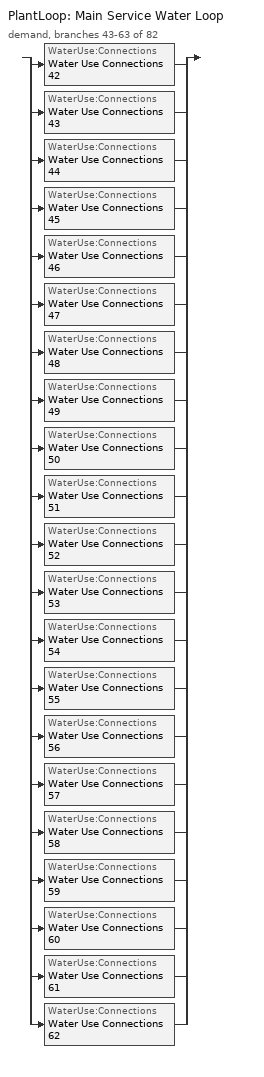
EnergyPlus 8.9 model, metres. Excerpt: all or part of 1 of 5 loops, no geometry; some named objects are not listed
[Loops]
PlantLoop 'Main Service Water Loop'
 demand, branches 43-63 of 82: split
  | WaterUse:Connections 'Water Use Connections 42'
  | WaterUse:Connections 'Water Use Connections 43'
  | WaterUse:Connections 'Water Use Connections 44'
  | WaterUse:Connections 'Water Use Connections 45'
  | WaterUse:Connections 'Water Use Connections 46'
  | WaterUse:Connections 'Water Use Connections 47'
  | WaterUse:Connections 'Water Use Connections 48'
  | WaterUse:Connections 'Water Use Connections 49'
  | WaterUse:Connections 'Water Use Connections 50'
  | WaterUse:Connections 'Water Use Connections 51'
  | WaterUse:Connections 'Water Use Connections 52'
  | WaterUse:Connections 'Water Use Connections 53'
  | WaterUse:Connections 'Water Use Connections 54'
  | WaterUse:Connections 'Water Use Connections 55'
  | WaterUse:Connections 'Water Use Connections 56'
  | WaterUse:Connections 'Water Use Connections 57'
  | WaterUse:Connections 'Water Use Connections 58'
  | WaterUse:Connections 'Water Use Connections 59'
  | WaterUse:Connections 'Water Use Connections 60'
  | WaterUse:Connections 'Water Use Connections 61'
  | WaterUse:Connections 'Water Use Connections 62'
[WaterUse:Connections]
Name | Water Use Equipment Name 1
Water Use Connections 42 | F6 nw apartment Service Water Use 0.06gal/min
Water Use Connections 43 | F6 se apartment Service Water Use 0.06gal/min
Water Use Connections 44 | F6 ne apartment Service Water Use 0.06gal/min
Water Use Connections 45 | F6 n1 apartment Service Water Use 0.06gal/min
Water Use Connections 46 | F6 n2 apartment Service Water Use 0.06gal/min
Water Use Connections 47 | F6 s1 apartment Service Water Use 0.06gal/min
Water Use Connections 48 | F6 s2 apartment Service Water Use 0.06gal/min
Water Use Connections 49 | F7 sw apartment Service Water Use 0.06gal/min
Water Use Connections 50 | F7 nw apartment Service Water Use 0.06gal/min
Water Use Connections 51 | F7 se apartment Service Water Use 0.06gal/min
Water Use Connections 52 | F7 ne apartment Service Water Use 0.06gal/min
Water Use Connections 53 | F7 n1 apartment Service Water Use 0.06gal/min
Water Use Connections 54 | F7 n2 apartment Service Water Use 0.06gal/min
Water Use Connections 55 | F7 s1 apartment Service Water Use 0.06gal/min
Water Use Connections 56 | F7 s2 apartment Service Water Use 0.06gal/min
Water Use Connections 57 | F8 sw apartment Service Water Use 0.06gal/min
Water Use Connections 58 | F8 nw apartment Service Water Use 0.06gal/min
Water Use Connections 59 | F8 se apartment Service Water Use 0.06gal/min
Water Use Connections 60 | F8 ne apartment Service Water Use 0.06gal/min
Water Use Connections 61 | F8 n1 apartment Service Water Use 0.06gal/min
Water Use Connections 62 | F8 n2 apartment Service Water Use 0.06gal/min
[WaterUse:Equipment] Peak Flow Rate {m3/s}=3.95699e-06; Flow Rate Fraction Schedule=NECB-G-Service Water Heating
Name | Target Temperature Schedule | Zone | Sensible Fraction Schedule | Latent Fraction Schedule
F6 nw apartment Service Water Use 0.06gal/min | Schedule Ruleset 128 | Sp-F6 NW Apartment Sys-1 Flr-2 Sch-G HPlcmt-north ZN | Schedule Ruleset 126 | Schedule Ruleset 127
F6 se apartment Service Water Use 0.06gal/min | Schedule Ruleset 131 | Sp-F6 SE Apartment Sys-1 Flr-2 Sch-G HPlcmt-south ZN | Schedule Ruleset 129 | Schedule Ruleset 130
F6 ne apartment Service Water Use 0.06gal/min | Schedule Ruleset 134 | Sp-F6 NE Apartment Sys-1 Flr-2 Sch-G HPlcmt-north ZN | Schedule Ruleset 132 | Schedule Ruleset 133
F6 n1 apartment Service Water Use 0.06gal/min | Schedule Ruleset 137 | Sp-F6 N1 Apartment Sys-1 Flr-2 Sch-G HPlcmt-north ZN | Schedule Ruleset 135 | Schedule Ruleset 136
F6 n2 apartment Service Water Use 0.06gal/min | Schedule Ruleset 140 | Sp-F6 N2 Apartment Sys-1 Flr-2 Sch-G HPlcmt-north ZN | Schedule Ruleset 138 | Schedule Ruleset 139
F6 s1 apartment Service Water Use 0.06gal/min | Schedule Ruleset 143 | Sp-F6 S1 Apartment Sys-1 Flr-2 Sch-G HPlcmt-south ZN | Schedule Ruleset 141 | Schedule Ruleset 142
F6 s2 apartment Service Water Use 0.06gal/min | Schedule Ruleset 146 | Sp-F6 S2 Apartment Sys-1 Flr-2 Sch-G HPlcmt-south ZN | Schedule Ruleset 144 | Schedule Ruleset 145
F7 sw apartment Service Water Use 0.06gal/min | Schedule Ruleset 149 | Sp-F7 SW Apartment Sys-1 Flr-6 Sch-G HPlcmt-south ZN | Schedule Ruleset 147 | Schedule Ruleset 148
F7 nw apartment Service Water Use 0.06gal/min | Schedule Ruleset 152 | Sp-F7 NW Apartment Sys-1 Flr-6 Sch-G HPlcmt-north ZN | Schedule Ruleset 150 | Schedule Ruleset 151
F7 se apartment Service Water Use 0.06gal/min | Schedule Ruleset 155 | Sp-F7 SE Apartment Sys-1 Flr-6 Sch-G HPlcmt-south ZN | Schedule Ruleset 153 | Schedule Ruleset 154
F7 ne apartment Service Water Use 0.06gal/min | Schedule Ruleset 158 | Sp-F7 NE Apartment Sys-1 Flr-6 Sch-G HPlcmt-north ZN | Schedule Ruleset 156 | Schedule Ruleset 157
F7 n1 apartment Service Water Use 0.06gal/min | Schedule Ruleset 161 | Sp-F7 N1 Apartment Sys-1 Flr-6 Sch-G HPlcmt-north ZN | Schedule Ruleset 159 | Schedule Ruleset 160
F7 n2 apartment Service Water Use 0.06gal/min | Schedule Ruleset 164 | Sp-F7 N2 Apartment Sys-1 Flr-6 Sch-G HPlcmt-north ZN | Schedule Ruleset 162 | Schedule Ruleset 163
F7 s1 apartment Service Water Use 0.06gal/min | Schedule Ruleset 167 | Sp-F7 S1 Apartment Sys-1 Flr-6 Sch-G HPlcmt-south ZN | Schedule Ruleset 165 | Schedule Ruleset 166
F7 s2 apartment Service Water Use 0.06gal/min | Schedule Ruleset 170 | Sp-F7 S2 Apartment Sys-1 Flr-6 Sch-G HPlcmt-south ZN | Schedule Ruleset 168 | Schedule Ruleset 169
F8 sw apartment Service Water Use 0.06gal/min | Schedule Ruleset 173 | Sp-F8 SW Apartment Sys-1 Flr-3 Sch-G HPlcmt-south ZN | Schedule Ruleset 171 | Schedule Ruleset 172
F8 nw apartment Service Water Use 0.06gal/min | Schedule Ruleset 176 | Sp-F8 NW Apartment Sys-1 Flr-3 Sch-G HPlcmt-north ZN | Schedule Ruleset 174 | Schedule Ruleset 175
F8 se apartment Service Water Use 0.06gal/min | Schedule Ruleset 179 | Sp-F8 SE Apartment Sys-1 Flr-3 Sch-G HPlcmt-south ZN | Schedule Ruleset 177 | Schedule Ruleset 178
F8 ne apartment Service Water Use 0.06gal/min | Schedule Ruleset 182 | Sp-F8 NE Apartment Sys-1 Flr-3 Sch-G HPlcmt-north ZN | Schedule Ruleset 180 | Schedule Ruleset 181
F8 n1 apartment Service Water Use 0.06gal/min | Schedule Ruleset 185 | Sp-F8 N1 Apartment Sys-1 Flr-3 Sch-G HPlcmt-north ZN | Schedule Ruleset 183 | Schedule Ruleset 184
F8 n2 apartment Service Water Use 0.06gal/min | Schedule Ruleset 188 | Sp-F8 N2 Apartment Sys-1 Flr-3 Sch-G HPlcmt-north ZN | Schedule Ruleset 186 | Schedule Ruleset 187
[Schedule:Day:Interval]
NECB-G-Service Water Heating Default; NECB-G-Service Water Heating Default|Wkdy Day: No, 01:00, 0.1, 06:00, 0.05, 07:00, 0.2, 08:00, 0.8, 09:00, 0.7, 10:00, 0.5, 11:00, 0.4, 14:00, 0.2, 15:00, 0.3, 17:00, 0.5, 19:00, 0.7, 21:00, 0.4, 23:00, 0.2, 24:00, 0.1
NECB-G-Service Water Heating Sat Day: No, 01:00, 0.1, 07:00, 0.05, 08:00, 0.2, 11:00, 0.5, 15:00, 0.3, 16:00, 0.7, 17:00, 0.9, 19:00, 0.7, 20:00, 0.6, 21:00, 0.5, 22:00, 0.4, 23:00, 0.3, 24:00, 0.2
NECB-G-Service Water Heating Sun|Hol Day: No, 01:00, 0.1, 08:00, 0.05, 09:00, 0.2, 11:00, 0.3, 13:00, 0.2, 14:00, 0.3, 15:00, 0.4, 16:00, 0.5, 17:00, 0.6, 18:00, 0.7, 19:00, 0.4, 20:00, 0.3, 24:00, 0.2
Schedule Day 131; Schedule Day 134; Schedule Day 137; Schedule Day 140; Schedule Day 143; Schedule Day 146; Schedule Day 149; Schedule Day 152; Schedule Day 155; Schedule Day 158; Schedule Day 161; Schedule Day 164; Schedule Day 167; Schedule Day 170; Schedule Day 173; Schedule Day 176; Schedule Day 179; Schedule Day 182; Schedule Day 185; Schedule Day 188; Schedule Day 191: No, 24:00, 0.2
Schedule Day 132; Schedule Day 135; Schedule Day 138; Schedule Day 141; Schedule Day 144; Schedule Day 147; Schedule Day 150; Schedule Day 153; Schedule Day 156; Schedule Day 159; Schedule Day 162; Schedule Day 165; Schedule Day 168; Schedule Day 171; Schedule Day 174; Schedule Day 177; Schedule Day 180; Schedule Day 183; Schedule Day 186; Schedule Day 189; Schedule Day 192: No, 24:00, 0.05
Schedule Day 133; Schedule Day 136; Schedule Day 139; Schedule Day 142; Schedule Day 145; Schedule Day 148; Schedule Day 151; Schedule Day 154; Schedule Day 157; Schedule Day 160; Schedule Day 163; Schedule Day 166; Schedule Day 169; Schedule Day 172; Schedule Day 175; Schedule Day 178; Schedule Day 181; Schedule Day 184; Schedule Day 187; Schedule Day 190; Schedule Day 193: No, 24:00, 60
[Schedule:Week:Daily]
Schedule:Week:Daily {02a127e0-9dd7-4efb-8898-b5298c0a260c}: NECB-G-Service Water Heating Sun|Hol Day, NECB-G-Service Water Heating Default|Wkdy Day, NECB-G-Service Water Heating Default|Wkdy Day, NECB-G-Service Water Heating Default|Wkdy Day, NECB-G-Service Water Heating Default|Wkdy Day, NECB-G-Service Water Heating Default|Wkdy Day, NECB-G-Service Water Heating Sat Day, NECB-G-Service Water Heating Default, NECB-G-Service Water Heating Default, NECB-G-Service Water Heating Default, NECB-G-Service Water Heating Default, NECB-G-Service Water Heating Default
Schedule:Week:Daily {2d284503-e210-475f-9460-7b660bc9f834}: Schedule Day 131, Schedule Day 131, Schedule Day 131, Schedule Day 131, Schedule Day 131, Schedule Day 131, Schedule Day 131, Schedule Day 131, Schedule Day 131, Schedule Day 131, Schedule Day 131, Schedule Day 131
Schedule:Week:Daily {718c90c0-2e49-431f-a0c6-64ff93436111}: Schedule Day 132, Schedule Day 132, Schedule Day 132, Schedule Day 132, Schedule Day 132, Schedule Day 132, Schedule Day 132, Schedule Day 132, Schedule Day 132, Schedule Day 132, Schedule Day 132, Schedule Day 132
Schedule:Week:Daily {06558bd2-6b50-4aee-9e49-5d42a1def263}: Schedule Day 133, Schedule Day 133, Schedule Day 133, Schedule Day 133, Schedule Day 133, Schedule Day 133, Schedule Day 133, Schedule Day 133, Schedule Day 133, Schedule Day 133, Schedule Day 133, Schedule Day 133
Schedule:Week:Daily {1699f56d-49d3-4104-9879-5bdbc509b7db}: Schedule Day 134, Schedule Day 134, Schedule Day 134, Schedule Day 134, Schedule Day 134, Schedule Day 134, Schedule Day 134, Schedule Day 134, Schedule Day 134, Schedule Day 134, Schedule Day 134, Schedule Day 134
Schedule:Week:Daily {56bfe51b-f541-4845-9f57-040fcf4b5c99}: Schedule Day 135, Schedule Day 135, Schedule Day 135, Schedule Day 135, Schedule Day 135, Schedule Day 135, Schedule Day 135, Schedule Day 135, Schedule Day 135, Schedule Day 135, Schedule Day 135, Schedule Day 135
Schedule:Week:Daily {52d7c8a7-d8fa-4853-85c4-d80590da724d}: Schedule Day 136, Schedule Day 136, Schedule Day 136, Schedule Day 136, Schedule Day 136, Schedule Day 136, Schedule Day 136, Schedule Day 136, Schedule Day 136, Schedule Day 136, Schedule Day 136, Schedule Day 136
Schedule:Week:Daily {1279b229-834e-4192-a0b4-27c6ec48a2b9}: Schedule Day 137, Schedule Day 137, Schedule Day 137, Schedule Day 137, Schedule Day 137, Schedule Day 137, Schedule Day 137, Schedule Day 137, Schedule Day 137, Schedule Day 137, Schedule Day 137, Schedule Day 137
Schedule:Week:Daily {7e81abbd-db48-4491-89b6-834c69272a00}: Schedule Day 138, Schedule Day 138, Schedule Day 138, Schedule Day 138, Schedule Day 138, Schedule Day 138, Schedule Day 138, Schedule Day 138, Schedule Day 138, Schedule Day 138, Schedule Day 138, Schedule Day 138
Schedule:Week:Daily {1b0065a7-2919-4997-8a8b-bb9971f5d47b}: Schedule Day 139, Schedule Day 139, Schedule Day 139, Schedule Day 139, Schedule Day 139, Schedule Day 139, Schedule Day 139, Schedule Day 139, Schedule Day 139, Schedule Day 139, Schedule Day 139, Schedule Day 139
Schedule:Week:Daily {4dda0a3c-4340-457d-a539-fe86670143f6}: Schedule Day 140, Schedule Day 140, Schedule Day 140, Schedule Day 140, Schedule Day 140, Schedule Day 140, Schedule Day 140, Schedule Day 140, Schedule Day 140, Schedule Day 140, Schedule Day 140, Schedule Day 140
Schedule:Week:Daily {cbe55d24-6019-4cff-b454-931bc575ab36}: Schedule Day 141, Schedule Day 141, Schedule Day 141, Schedule Day 141, Schedule Day 141, Schedule Day 141, Schedule Day 141, Schedule Day 141, Schedule Day 141, Schedule Day 141, Schedule Day 141, Schedule Day 141
Schedule:Week:Daily {e94e1576-cb74-4dcf-91f1-9ce9d26b977c}: Schedule Day 142, Schedule Day 142, Schedule Day 142, Schedule Day 142, Schedule Day 142, Schedule Day 142, Schedule Day 142, Schedule Day 142, Schedule Day 142, Schedule Day 142, Schedule Day 142, Schedule Day 142
Schedule:Week:Daily {6c32ccbf-25c3-4d42-b047-a55ebd04141f}: Schedule Day 143, Schedule Day 143, Schedule Day 143, Schedule Day 143, Schedule Day 143, Schedule Day 143, Schedule Day 143, Schedule Day 143, Schedule Day 143, Schedule Day 143, Schedule Day 143, Schedule Day 143
Schedule:Week:Daily {0d0d7886-c9e4-4f1d-9783-c8b850646538}: Schedule Day 144, Schedule Day 144, Schedule Day 144, Schedule Day 144, Schedule Day 144, Schedule Day 144, Schedule Day 144, Schedule Day 144, Schedule Day 144, Schedule Day 144, Schedule Day 144, Schedule Day 144
Schedule:Week:Daily {5cc90a11-8160-408d-ac03-6213875552e1}: Schedule Day 145, Schedule Day 145, Schedule Day 145, Schedule Day 145, Schedule Day 145, Schedule Day 145, Schedule Day 145, Schedule Day 145, Schedule Day 145, Schedule Day 145, Schedule Day 145, Schedule Day 145
Schedule:Week:Daily {7a19ab22-4245-409b-8099-d3b9ef7945a1}: Schedule Day 146, Schedule Day 146, Schedule Day 146, Schedule Day 146, Schedule Day 146, Schedule Day 146, Schedule Day 146, Schedule Day 146, Schedule Day 146, Schedule Day 146, Schedule Day 146, Schedule Day 146
Schedule:Week:Daily {1a9dbc66-47f0-4641-a26d-0e30bad73619}: Schedule Day 147, Schedule Day 147, Schedule Day 147, Schedule Day 147, Schedule Day 147, Schedule Day 147, Schedule Day 147, Schedule Day 147, Schedule Day 147, Schedule Day 147, Schedule Day 147, Schedule Day 147
Schedule:Week:Daily {71c2eccf-1b36-4cef-b244-9ea151755d49}: Schedule Day 148, Schedule Day 148, Schedule Day 148, Schedule Day 148, Schedule Day 148, Schedule Day 148, Schedule Day 148, Schedule Day 148, Schedule Day 148, Schedule Day 148, Schedule Day 148, Schedule Day 148
Schedule:Week:Daily {ac5cbdd1-8c81-4b3f-b8ba-553033bc066d}: Schedule Day 149, Schedule Day 149, Schedule Day 149, Schedule Day 149, Schedule Day 149, Schedule Day 149, Schedule Day 149, Schedule Day 149, Schedule Day 149, Schedule Day 149, Schedule Day 149, Schedule Day 149
Schedule:Week:Daily {34a0bdde-7a65-4165-a37c-d5ab2e595a3f}: Schedule Day 150, Schedule Day 150, Schedule Day 150, Schedule Day 150, Schedule Day 150, Schedule Day 150, Schedule Day 150, Schedule Day 150, Schedule Day 150, Schedule Day 150, Schedule Day 150, Schedule Day 150
Schedule:Week:Daily {bd92657e-730e-43b9-be5d-c31a971977b4}: Schedule Day 151, Schedule Day 151, Schedule Day 151, Schedule Day 151, Schedule Day 151, Schedule Day 151, Schedule Day 151, Schedule Day 151, Schedule Day 151, Schedule Day 151, Schedule Day 151, Schedule Day 151
Schedule:Week:Daily {26182dd0-f3b9-42d3-8b05-de0fed11f31a}: Schedule Day 152, Schedule Day 152, Schedule Day 152, Schedule Day 152, Schedule Day 152, Schedule Day 152, Schedule Day 152, Schedule Day 152, Schedule Day 152, Schedule Day 152, Schedule Day 152, Schedule Day 152
Schedule:Week:Daily {e3d78115-7835-4c6f-a883-01d19fcd3d22}: Schedule Day 153, Schedule Day 153, Schedule Day 153, Schedule Day 153, Schedule Day 153, Schedule Day 153, Schedule Day 153, Schedule Day 153, Schedule Day 153, Schedule Day 153, Schedule Day 153, Schedule Day 153
Schedule:Week:Daily {9b85daa3-d69e-4614-8ecd-af41b8b0a985}: Schedule Day 154, Schedule Day 154, Schedule Day 154, Schedule Day 154, Schedule Day 154, Schedule Day 154, Schedule Day 154, Schedule Day 154, Schedule Day 154, Schedule Day 154, Schedule Day 154, Schedule Day 154
Schedule:Week:Daily {b2a9e154-d5d0-4c66-ad95-52a2f5bb7efc}: Schedule Day 155, Schedule Day 155, Schedule Day 155, Schedule Day 155, Schedule Day 155, Schedule Day 155, Schedule Day 155, Schedule Day 155, Schedule Day 155, Schedule Day 155, Schedule Day 155, Schedule Day 155
Schedule:Week:Daily {d560fab4-244b-476b-a8a1-f732840b2f39}: Schedule Day 156, Schedule Day 156, Schedule Day 156, Schedule Day 156, Schedule Day 156, Schedule Day 156, Schedule Day 156, Schedule Day 156, Schedule Day 156, Schedule Day 156, Schedule Day 156, Schedule Day 156
Schedule:Week:Daily {aee5942c-43cb-41d3-ade7-1caa08f8adf2}: Schedule Day 157, Schedule Day 157, Schedule Day 157, Schedule Day 157, Schedule Day 157, Schedule Day 157, Schedule Day 157, Schedule Day 157, Schedule Day 157, Schedule Day 157, Schedule Day 157, Schedule Day 157
Schedule:Week:Daily {9e53840f-77b9-4475-847d-9ea6029543f6}: Schedule Day 158, Schedule Day 158, Schedule Day 158, Schedule Day 158, Schedule Day 158, Schedule Day 158, Schedule Day 158, Schedule Day 158, Schedule Day 158, Schedule Day 158, Schedule Day 158, Schedule Day 158
Schedule:Week:Daily {7450f603-3f7d-4121-b19f-c68f54961c1e}: Schedule Day 159, Schedule Day 159, Schedule Day 159, Schedule Day 159, Schedule Day 159, Schedule Day 159, Schedule Day 159, Schedule Day 159, Schedule Day 159, Schedule Day 159, Schedule Day 159, Schedule Day 159
Schedule:Week:Daily {49113f0b-21d3-4902-bbb5-404354ae9b8d}: Schedule Day 160, Schedule Day 160, Schedule Day 160, Schedule Day 160, Schedule Day 160, Schedule Day 160, Schedule Day 160, Schedule Day 160, Schedule Day 160, Schedule Day 160, Schedule Day 160, Schedule Day 160
Schedule:Week:Daily {d5dfce49-7b8b-4a7c-a91e-f07b9cc3f15b}: Schedule Day 161, Schedule Day 161, Schedule Day 161, Schedule Day 161, Schedule Day 161, Schedule Day 161, Schedule Day 161, Schedule Day 161, Schedule Day 161, Schedule Day 161, Schedule Day 161, Schedule Day 161
Schedule:Week:Daily {d898c8b8-18e1-41a5-84fb-14a7ead2d98b}: Schedule Day 162, Schedule Day 162, Schedule Day 162, Schedule Day 162, Schedule Day 162, Schedule Day 162, Schedule Day 162, Schedule Day 162, Schedule Day 162, Schedule Day 162, Schedule Day 162, Schedule Day 162
Schedule:Week:Daily {c149d965-be73-4472-9d01-ad77d8169d2c}: Schedule Day 163, Schedule Day 163, Schedule Day 163, Schedule Day 163, Schedule Day 163, Schedule Day 163, Schedule Day 163, Schedule Day 163, Schedule Day 163, Schedule Day 163, Schedule Day 163, Schedule Day 163
Schedule:Week:Daily {56d8d697-835b-44fd-80c3-e2e038671429}: Schedule Day 164, Schedule Day 164, Schedule Day 164, Schedule Day 164, Schedule Day 164, Schedule Day 164, Schedule Day 164, Schedule Day 164, Schedule Day 164, Schedule Day 164, Schedule Day 164, Schedule Day 164
Schedule:Week:Daily {a5c2d3a0-fc42-4282-b468-28e8c66e07ff}: Schedule Day 165, Schedule Day 165, Schedule Day 165, Schedule Day 165, Schedule Day 165, Schedule Day 165, Schedule Day 165, Schedule Day 165, Schedule Day 165, Schedule Day 165, Schedule Day 165, Schedule Day 165
Schedule:Week:Daily {0256982b-43e3-4fd4-8bb5-4bdc7bd7a43d}: Schedule Day 166, Schedule Day 166, Schedule Day 166, Schedule Day 166, Schedule Day 166, Schedule Day 166, Schedule Day 166, Schedule Day 166, Schedule Day 166, Schedule Day 166, Schedule Day 166, Schedule Day 166
Schedule:Week:Daily {2b05a8e4-b4dc-4fe2-8fb5-640c2d3c1d9b}: Schedule Day 167, Schedule Day 167, Schedule Day 167, Schedule Day 167, Schedule Day 167, Schedule Day 167, Schedule Day 167, Schedule Day 167, Schedule Day 167, Schedule Day 167, Schedule Day 167, Schedule Day 167
Schedule:Week:Daily {e136a7d7-bddc-45a0-9bfb-74fe87b794f8}: Schedule Day 168, Schedule Day 168, Schedule Day 168, Schedule Day 168, Schedule Day 168, Schedule Day 168, Schedule Day 168, Schedule Day 168, Schedule Day 168, Schedule Day 168, Schedule Day 168, Schedule Day 168
Schedule:Week:Daily {06736322-e761-4354-8952-f57e0e9e6d5e}: Schedule Day 169, Schedule Day 169, Schedule Day 169, Schedule Day 169, Schedule Day 169, Schedule Day 169, Schedule Day 169, Schedule Day 169, Schedule Day 169, Schedule Day 169, Schedule Day 169, Schedule Day 169
Schedule:Week:Daily {d70f4d34-59e8-4d14-baea-06359ce46198}: Schedule Day 170, Schedule Day 170, Schedule Day 170, Schedule Day 170, Schedule Day 170, Schedule Day 170, Schedule Day 170, Schedule Day 170, Schedule Day 170, Schedule Day 170, Schedule Day 170, Schedule Day 170
Schedule:Week:Daily {e010b46c-1a48-4ae6-a6d2-db0f47ec4c0e}: Schedule Day 171, Schedule Day 171, Schedule Day 171, Schedule Day 171, Schedule Day 171, Schedule Day 171, Schedule Day 171, Schedule Day 171, Schedule Day 171, Schedule Day 171, Schedule Day 171, Schedule Day 171
Schedule:Week:Daily {5b3ef30b-b727-4333-acce-6913289f24dd}: Schedule Day 172, Schedule Day 172, Schedule Day 172, Schedule Day 172, Schedule Day 172, Schedule Day 172, Schedule Day 172, Schedule Day 172, Schedule Day 172, Schedule Day 172, Schedule Day 172, Schedule Day 172
Schedule:Week:Daily {0b8c680d-6274-49d0-bb7b-a2bc967ef9bc}: Schedule Day 173, Schedule Day 173, Schedule Day 173, Schedule Day 173, Schedule Day 173, Schedule Day 173, Schedule Day 173, Schedule Day 173, Schedule Day 173, Schedule Day 173, Schedule Day 173, Schedule Day 173
Schedule:Week:Daily {25251b1e-6acd-4222-848d-b6af9672b6f7}: Schedule Day 174, Schedule Day 174, Schedule Day 174, Schedule Day 174, Schedule Day 174, Schedule Day 174, Schedule Day 174, Schedule Day 174, Schedule Day 174, Schedule Day 174, Schedule Day 174, Schedule Day 174
Schedule:Week:Daily {a75dcea2-152d-4c95-bd8f-94bd6ba3f651}: Schedule Day 175, Schedule Day 175, Schedule Day 175, Schedule Day 175, Schedule Day 175, Schedule Day 175, Schedule Day 175, Schedule Day 175, Schedule Day 175, Schedule Day 175, Schedule Day 175, Schedule Day 175
Schedule:Week:Daily {67fb571e-92f5-4e82-ab45-4ffc9451a6ba}: Schedule Day 176, Schedule Day 176, Schedule Day 176, Schedule Day 176, Schedule Day 176, Schedule Day 176, Schedule Day 176, Schedule Day 176, Schedule Day 176, Schedule Day 176, Schedule Day 176, Schedule Day 176
Schedule:Week:Daily {ab985068-7464-4ee7-bb14-a30fde68e8c1}: Schedule Day 177, Schedule Day 177, Schedule Day 177, Schedule Day 177, Schedule Day 177, Schedule Day 177, Schedule Day 177, Schedule Day 177, Schedule Day 177, Schedule Day 177, Schedule Day 177, Schedule Day 177
Schedule:Week:Daily {bd4395e2-9528-40c6-928a-a0434401ae8f}: Schedule Day 178, Schedule Day 178, Schedule Day 178, Schedule Day 178, Schedule Day 178, Schedule Day 178, Schedule Day 178, Schedule Day 178, Schedule Day 178, Schedule Day 178, Schedule Day 178, Schedule Day 178
Schedule:Week:Daily {f56e3be1-5134-478d-91f6-868043bf8c07}: Schedule Day 179, Schedule Day 179, Schedule Day 179, Schedule Day 179, Schedule Day 179, Schedule Day 179, Schedule Day 179, Schedule Day 179, Schedule Day 179, Schedule Day 179, Schedule Day 179, Schedule Day 179
Schedule:Week:Daily {09d1151f-bc16-4e4d-a35f-c952fc082d36}: Schedule Day 180, Schedule Day 180, Schedule Day 180, Schedule Day 180, Schedule Day 180, Schedule Day 180, Schedule Day 180, Schedule Day 180, Schedule Day 180, Schedule Day 180, Schedule Day 180, Schedule Day 180
Schedule:Week:Daily {ec8c48f5-38f8-4b41-966b-da13dce47da8}: Schedule Day 181, Schedule Day 181, Schedule Day 181, Schedule Day 181, Schedule Day 181, Schedule Day 181, Schedule Day 181, Schedule Day 181, Schedule Day 181, Schedule Day 181, Schedule Day 181, Schedule Day 181
Schedule:Week:Daily {c87f5107-ba4e-4cd6-9680-a774c079fd20}: Schedule Day 182, Schedule Day 182, Schedule Day 182, Schedule Day 182, Schedule Day 182, Schedule Day 182, Schedule Day 182, Schedule Day 182, Schedule Day 182, Schedule Day 182, Schedule Day 182, Schedule Day 182
Schedule:Week:Daily {db7fcae4-4c73-473b-86fb-10b412972db7}: Schedule Day 183, Schedule Day 183, Schedule Day 183, Schedule Day 183, Schedule Day 183, Schedule Day 183, Schedule Day 183, Schedule Day 183, Schedule Day 183, Schedule Day 183, Schedule Day 183, Schedule Day 183
Schedule:Week:Daily {738d29b2-1281-4b74-bf3f-099d27ba2fa6}: Schedule Day 184, Schedule Day 184, Schedule Day 184, Schedule Day 184, Schedule Day 184, Schedule Day 184, Schedule Day 184, Schedule Day 184, Schedule Day 184, Schedule Day 184, Schedule Day 184, Schedule Day 184
Schedule:Week:Daily {89cea8a7-7f66-45e3-a93f-ce2283b1d324}: Schedule Day 185, Schedule Day 185, Schedule Day 185, Schedule Day 185, Schedule Day 185, Schedule Day 185, Schedule Day 185, Schedule Day 185, Schedule Day 185, Schedule Day 185, Schedule Day 185, Schedule Day 185
Schedule:Week:Daily {28e9495d-6ad3-43c7-9871-1be5557d891e}: Schedule Day 186, Schedule Day 186, Schedule Day 186, Schedule Day 186, Schedule Day 186, Schedule Day 186, Schedule Day 186, Schedule Day 186, Schedule Day 186, Schedule Day 186, Schedule Day 186, Schedule Day 186
Schedule:Week:Daily {40f633a1-99e6-4f25-9478-afe48454d451}: Schedule Day 187, Schedule Day 187, Schedule Day 187, Schedule Day 187, Schedule Day 187, Schedule Day 187, Schedule Day 187, Schedule Day 187, Schedule Day 187, Schedule Day 187, Schedule Day 187, Schedule Day 187
Schedule:Week:Daily {5fb05f2c-1bb7-49f8-955b-dac7da0cd17d}: Schedule Day 188, Schedule Day 188, Schedule Day 188, Schedule Day 188, Schedule Day 188, Schedule Day 188, Schedule Day 188, Schedule Day 188, Schedule Day 188, Schedule Day 188, Schedule Day 188, Schedule Day 188
Schedule:Week:Daily {bb03af4c-373d-4f2b-bc07-9a20d4b82b3a}: Schedule Day 189, Schedule Day 189, Schedule Day 189, Schedule Day 189, Schedule Day 189, Schedule Day 189, Schedule Day 189, Schedule Day 189, Schedule Day 189, Schedule Day 189, Schedule Day 189, Schedule Day 189
Schedule:Week:Daily {0c1f7929-4e32-43fd-8b1a-7f5b6d6589dc}: Schedule Day 190, Schedule Day 190, Schedule Day 190, Schedule Day 190, Schedule Day 190, Schedule Day 190, Schedule Day 190, Schedule Day 190, Schedule Day 190, Schedule Day 190, Schedule Day 190, Schedule Day 190
Schedule:Week:Daily {7d5df013-af41-4634-900a-19542cf4160f}: Schedule Day 191, Schedule Day 191, Schedule Day 191, Schedule Day 191, Schedule Day 191, Schedule Day 191, Schedule Day 191, Schedule Day 191, Schedule Day 191, Schedule Day 191, Schedule Day 191, Schedule Day 191
Schedule:Week:Daily {fde9f135-97d6-4e52-a26c-9d6c0df4c7e3}: Schedule Day 192, Schedule Day 192, Schedule Day 192, Schedule Day 192, Schedule Day 192, Schedule Day 192, Schedule Day 192, Schedule Day 192, Schedule Day 192, Schedule Day 192, Schedule Day 192, Schedule Day 192
Schedule:Week:Daily {19479cfb-e4fb-48d4-95c0-a956b19c68f8}: Schedule Day 193, Schedule Day 193, Schedule Day 193, Schedule Day 193, Schedule Day 193, Schedule Day 193, Schedule Day 193, Schedule Day 193, Schedule Day 193, Schedule Day 193, Schedule Day 193, Schedule Day 193
[Schedule:Year]
NECB-G-Service Water Heating: Schedule:Week:Daily {02a127e0-9dd7-4efb-8898-b5298c0a260c}, 1, 1, 12, 31
Schedule Ruleset 126: Schedule:Week:Daily {2d284503-e210-475f-9460-7b660bc9f834}, 1, 1, 12, 31
Schedule Ruleset 127: Schedule:Week:Daily {718c90c0-2e49-431f-a0c6-64ff93436111}, 1, 1, 12, 31
Schedule Ruleset 128: Schedule:Week:Daily {06558bd2-6b50-4aee-9e49-5d42a1def263}, 1, 1, 12, 31
Schedule Ruleset 129: Schedule:Week:Daily {1699f56d-49d3-4104-9879-5bdbc509b7db}, 1, 1, 12, 31
Schedule Ruleset 130: Schedule:Week:Daily {56bfe51b-f541-4845-9f57-040fcf4b5c99}, 1, 1, 12, 31
Schedule Ruleset 131: Schedule:Week:Daily {52d7c8a7-d8fa-4853-85c4-d80590da724d}, 1, 1, 12, 31
Schedule Ruleset 132: Schedule:Week:Daily {1279b229-834e-4192-a0b4-27c6ec48a2b9}, 1, 1, 12, 31
Schedule Ruleset 133: Schedule:Week:Daily {7e81abbd-db48-4491-89b6-834c69272a00}, 1, 1, 12, 31
Schedule Ruleset 134: Schedule:Week:Daily {1b0065a7-2919-4997-8a8b-bb9971f5d47b}, 1, 1, 12, 31
Schedule Ruleset 135: Schedule:Week:Daily {4dda0a3c-4340-457d-a539-fe86670143f6}, 1, 1, 12, 31
Schedule Ruleset 136: Schedule:Week:Daily {cbe55d24-6019-4cff-b454-931bc575ab36}, 1, 1, 12, 31
Schedule Ruleset 137: Schedule:Week:Daily {e94e1576-cb74-4dcf-91f1-9ce9d26b977c}, 1, 1, 12, 31
Schedule Ruleset 138: Schedule:Week:Daily {6c32ccbf-25c3-4d42-b047-a55ebd04141f}, 1, 1, 12, 31
Schedule Ruleset 139: Schedule:Week:Daily {0d0d7886-c9e4-4f1d-9783-c8b850646538}, 1, 1, 12, 31
Schedule Ruleset 140: Schedule:Week:Daily {5cc90a11-8160-408d-ac03-6213875552e1}, 1, 1, 12, 31
Schedule Ruleset 141: Schedule:Week:Daily {7a19ab22-4245-409b-8099-d3b9ef7945a1}, 1, 1, 12, 31
Schedule Ruleset 142: Schedule:Week:Daily {1a9dbc66-47f0-4641-a26d-0e30bad73619}, 1, 1, 12, 31
Schedule Ruleset 143: Schedule:Week:Daily {71c2eccf-1b36-4cef-b244-9ea151755d49}, 1, 1, 12, 31
Schedule Ruleset 144: Schedule:Week:Daily {ac5cbdd1-8c81-4b3f-b8ba-553033bc066d}, 1, 1, 12, 31
Schedule Ruleset 145: Schedule:Week:Daily {34a0bdde-7a65-4165-a37c-d5ab2e595a3f}, 1, 1, 12, 31
Schedule Ruleset 146: Schedule:Week:Daily {bd92657e-730e-43b9-be5d-c31a971977b4}, 1, 1, 12, 31
Schedule Ruleset 147: Schedule:Week:Daily {26182dd0-f3b9-42d3-8b05-de0fed11f31a}, 1, 1, 12, 31
Schedule Ruleset 148: Schedule:Week:Daily {e3d78115-7835-4c6f-a883-01d19fcd3d22}, 1, 1, 12, 31
Schedule Ruleset 149: Schedule:Week:Daily {9b85daa3-d69e-4614-8ecd-af41b8b0a985}, 1, 1, 12, 31
Schedule Ruleset 150: Schedule:Week:Daily {b2a9e154-d5d0-4c66-ad95-52a2f5bb7efc}, 1, 1, 12, 31
Schedule Ruleset 151: Schedule:Week:Daily {d560fab4-244b-476b-a8a1-f732840b2f39}, 1, 1, 12, 31
Schedule Ruleset 152: Schedule:Week:Daily {aee5942c-43cb-41d3-ade7-1caa08f8adf2}, 1, 1, 12, 31
Schedule Ruleset 153: Schedule:Week:Daily {9e53840f-77b9-4475-847d-9ea6029543f6}, 1, 1, 12, 31
Schedule Ruleset 154: Schedule:Week:Daily {7450f603-3f7d-4121-b19f-c68f54961c1e}, 1, 1, 12, 31
Schedule Ruleset 155: Schedule:Week:Daily {49113f0b-21d3-4902-bbb5-404354ae9b8d}, 1, 1, 12, 31
Schedule Ruleset 156: Schedule:Week:Daily {d5dfce49-7b8b-4a7c-a91e-f07b9cc3f15b}, 1, 1, 12, 31
Schedule Ruleset 157: Schedule:Week:Daily {d898c8b8-18e1-41a5-84fb-14a7ead2d98b}, 1, 1, 12, 31
Schedule Ruleset 158: Schedule:Week:Daily {c149d965-be73-4472-9d01-ad77d8169d2c}, 1, 1, 12, 31
Schedule Ruleset 159: Schedule:Week:Daily {56d8d697-835b-44fd-80c3-e2e038671429}, 1, 1, 12, 31
Schedule Ruleset 160: Schedule:Week:Daily {a5c2d3a0-fc42-4282-b468-28e8c66e07ff}, 1, 1, 12, 31
Schedule Ruleset 161: Schedule:Week:Daily {0256982b-43e3-4fd4-8bb5-4bdc7bd7a43d}, 1, 1, 12, 31
Schedule Ruleset 162: Schedule:Week:Daily {2b05a8e4-b4dc-4fe2-8fb5-640c2d3c1d9b}, 1, 1, 12, 31
Schedule Ruleset 163: Schedule:Week:Daily {e136a7d7-bddc-45a0-9bfb-74fe87b794f8}, 1, 1, 12, 31
Schedule Ruleset 164: Schedule:Week:Daily {06736322-e761-4354-8952-f57e0e9e6d5e}, 1, 1, 12, 31
Schedule Ruleset 165: Schedule:Week:Daily {d70f4d34-59e8-4d14-baea-06359ce46198}, 1, 1, 12, 31
Schedule Ruleset 166: Schedule:Week:Daily {e010b46c-1a48-4ae6-a6d2-db0f47ec4c0e}, 1, 1, 12, 31
Schedule Ruleset 167: Schedule:Week:Daily {5b3ef30b-b727-4333-acce-6913289f24dd}, 1, 1, 12, 31
Schedule Ruleset 168: Schedule:Week:Daily {0b8c680d-6274-49d0-bb7b-a2bc967ef9bc}, 1, 1, 12, 31
Schedule Ruleset 169: Schedule:Week:Daily {25251b1e-6acd-4222-848d-b6af9672b6f7}, 1, 1, 12, 31
Schedule Ruleset 170: Schedule:Week:Daily {a75dcea2-152d-4c95-bd8f-94bd6ba3f651}, 1, 1, 12, 31
Schedule Ruleset 171: Schedule:Week:Daily {67fb571e-92f5-4e82-ab45-4ffc9451a6ba}, 1, 1, 12, 31
Schedule Ruleset 172: Schedule:Week:Daily {ab985068-7464-4ee7-bb14-a30fde68e8c1}, 1, 1, 12, 31
Schedule Ruleset 173: Schedule:Week:Daily {bd4395e2-9528-40c6-928a-a0434401ae8f}, 1, 1, 12, 31
Schedule Ruleset 174: Schedule:Week:Daily {f56e3be1-5134-478d-91f6-868043bf8c07}, 1, 1, 12, 31
Schedule Ruleset 175: Schedule:Week:Daily {09d1151f-bc16-4e4d-a35f-c952fc082d36}, 1, 1, 12, 31
Schedule Ruleset 176: Schedule:Week:Daily {ec8c48f5-38f8-4b41-966b-da13dce47da8}, 1, 1, 12, 31
Schedule Ruleset 177: Schedule:Week:Daily {c87f5107-ba4e-4cd6-9680-a774c079fd20}, 1, 1, 12, 31
Schedule Ruleset 178: Schedule:Week:Daily {db7fcae4-4c73-473b-86fb-10b412972db7}, 1, 1, 12, 31
Schedule Ruleset 179: Schedule:Week:Daily {738d29b2-1281-4b74-bf3f-099d27ba2fa6}, 1, 1, 12, 31
Schedule Ruleset 180: Schedule:Week:Daily {89cea8a7-7f66-45e3-a93f-ce2283b1d324}, 1, 1, 12, 31
Schedule Ruleset 181: Schedule:Week:Daily {28e9495d-6ad3-43c7-9871-1be5557d891e}, 1, 1, 12, 31
Schedule Ruleset 182: Schedule:Week:Daily {40f633a1-99e6-4f25-9478-afe48454d451}, 1, 1, 12, 31
Schedule Ruleset 183: Schedule:Week:Daily {5fb05f2c-1bb7-49f8-955b-dac7da0cd17d}, 1, 1, 12, 31
Schedule Ruleset 184: Schedule:Week:Daily {bb03af4c-373d-4f2b-bc07-9a20d4b82b3a}, 1, 1, 12, 31
Schedule Ruleset 185: Schedule:Week:Daily {0c1f7929-4e32-43fd-8b1a-7f5b6d6589dc}, 1, 1, 12, 31
Schedule Ruleset 186: Schedule:Week:Daily {7d5df013-af41-4634-900a-19542cf4160f}, 1, 1, 12, 31
Schedule Ruleset 187: Schedule:Week:Daily {fde9f135-97d6-4e52-a26c-9d6c0df4c7e3}, 1, 1, 12, 31
Schedule Ruleset 188: Schedule:Week:Daily {19479cfb-e4fb-48d4-95c0-a956b19c68f8}, 1, 1, 12, 31
